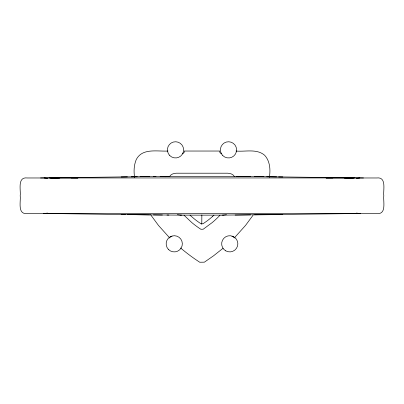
<?xml version="1.0" encoding="UTF-8"?>
<svg xmlns="http://www.w3.org/2000/svg" width="404" height="404" viewBox="0 0 404 404"><rect width="100%" height="100%" fill="white"/><g stroke="black" fill="none" stroke-linecap="round" stroke-linejoin="round"><path stroke-width="0.61" d="M201.778 224.255L201.854 214.958M269.392 177.3C270.584 169.741 270.064 161.166 264.64 155.252C256.666 148.465 245.445 151.934 235.987 151.035M169.761 237.976L169.882 237.507M253.257 214.943L245.587 225.356L234.482 237.739M153.374 176.568L169.64 176.437C171.367 173.558 175.109 173.033 178.199 173.205L225.73 173.205C228.841 173.033 232.618 173.528 234.36 176.442L263.857 176.705M223.099 215.1L220.089 215.125L218.372 216.913A89.668 89.668 0 0 1 212.196 222.584L203.207 229.225L200.854 229.265L198.536 227.704A94.157 94.157 0 0 1 191.86 222.629L183.911 215.125L180.82 215.1M169.912 237.39L170.756 236.608L172.043 236.355M212.307 216.675L213.974 215.145L220.089 215.125M223.038 248.283L213.504 255.838L204.394 262.166L199.727 262.241L195.127 259.151A186.769 186.769 0 0 1 181.886 249.076L180.603 247.97M182.517 153.808L183.785 152.919L184.35 151.924L184.184 151.035L219.816 151.035L219.65 151.924L220.215 152.919L221.483 153.808M226.482 214.701L223.255 215.1M47.606 213.08L44.203 213.509M356.394 178.401L359.797 177.972M165.009 176.75L167.978 176.452M127.371 176.856L40.536 177.977M131.27 176.821L137.289 176.745M121.19 176.937L149.657 176.599M254.343 214.883L282.81 214.549M140.143 176.705L155.984 176.538M160.141 176.513L168.887 176.427M360.711 213.509L221.968 215.135M235.113 215.054L250.626 214.913M354.48 213.504L344.213 213.595L351.162 213.564M169.64 176.437L234.36 176.442M347.47 213.564L353.364 213.539L346.026 213.514M49.52 177.977L59.792 177.886L50.636 177.942L56.141 177.962M213.974 215.145L183.911 215.125M332.891 177.942L326.018 177.972L376.629 177.977C386.916 176.563 383.032 190.289 383.8 195.738C383.032 201.187 386.916 214.918 376.629 213.504L352.192 213.509M347.859 177.962L353.364 177.942L344.208 177.886L354.48 177.977M57.974 213.514L50.636 213.539L59.787 213.595L43.289 213.509M71.109 213.539L77.982 213.509M167.988 151.035C157.338 151.631 141.89 147.728 136.118 159.893C133.906 165.458 133.648 171.584 134.628 177.447M56.58 177.942L347.42 177.942M363.464 177.977L266.711 176.745M351.682 213.509L27.371 213.504C17.084 214.918 20.968 201.187 20.2 195.738C20.968 190.289 17.084 176.563 27.371 177.977L77.982 177.972L71.109 177.942M326.018 213.509L332.891 213.539M49.52 213.504L56.58 213.539M182.032 215.135L153.374 214.913M250.626 176.568L237.017 176.462M278.624 176.901L282.81 176.937M121.19 214.549L125.376 214.58M52.838 213.564L149.657 214.883M162.398 215.004L127.371 214.625M254.343 176.599L276.629 176.856M166.983 215.019L168.887 215.054M44.203 177.972L47.606 178.401M359.797 213.509L356.394 213.08M236.027 176.452L238.986 176.75M180.745 215.1L177.351 214.66M231.952 236.355L233.239 236.608L234.239 237.976M190.026 215.145L191.738 216.716A78.477 78.477 0 0 0 199.101 222.493L201.041 223.801L203.01 223.766L206.853 221.094A77.962 77.962 0 0 0 212.307 216.675M169.624 237.845L158.509 225.472L150.485 214.549M222.766 155.58A8.1 8.1 0 0 0 236.315 151.949A8.1 8.1 0 0 0 226.397 142.031A8.1 8.1 0 0 0 222.766 155.58M169.781 155.58A8.1 8.1 0 0 0 183.33 151.949A8.1 8.1 0 0 0 173.412 142.031A8.1 8.1 0 0 0 169.781 155.58M168.518 249.536A8.1 8.1 0 0 0 182.068 245.91A8.1 8.1 0 0 0 172.149 235.992A8.1 8.1 0 0 0 168.518 249.536M225.705 250.823A8.1 8.1 0 0 0 237.85 243.809A8.1 8.1 0 0 0 225.705 236.8A8.1 8.1 0 0 0 225.705 250.823"/></g></svg>
